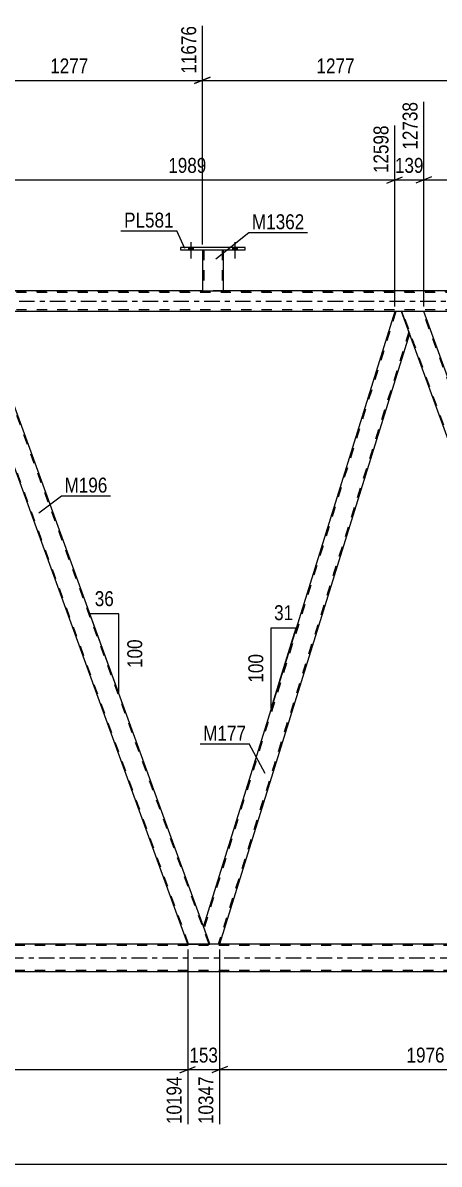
# Model space of a CAD drawing. Header units: millimetres. Extents: x -74 to 767, y -429 to 165.
# Drawn here: x 422.5 to 502.4, y -165.4 to 53.3 of the extents above; entities that cross this region are included whole.
import ezdxf

# ---------------------------------------------------------------- set-up
doc = ezdxf.new("R2010")
doc.units = ezdxf.units.MM
doc.linetypes.add('DXK_LINE_DOT2', pattern=[3.9198, 1.9599, -1.9599])
doc.linetypes.add('DXK_LINE_DOT3', pattern=[5.9187, 2.979, -0.9799, 0.9799, -0.9799])
doc.styles.add('Arial Narrow', font='ARIALN.TTF', dxfattribs={"height": 0.2})

# ---------------------------------------------------------------- blocks, each defined once
blk = doc.blocks.new('Part-814185593-3914 - 3674')
at = {"color": 7, "linetype": 'DXK_LINE_DOT2'}
for p, q in [((650.21, -123.46), (47.18, -123.46)), ((650.21, -128.26), (46.4, -128.26))]:
    blk.add_line(p, q, dxfattribs=at)
at = {"color": 2, "linetype": 'Continuous'}
for p, q in [((534.81, -123.22), (379.74, -123.22)), ((534.81, -128.5), (379.74, -128.5))]:
    blk.add_line(p, q, dxfattribs=at)
at = {"color": 7, "linetype": 'DXK_LINE_DOT3'}
blk.add_line((46.79, -125.86), (650.21, -125.86), dxfattribs=at)
blk = doc.blocks.new('Bolt-814185593-4130 - 3674')
at = {"linetype": 'Continuous'}
for points in [[(454.31, 9.84), (455.19, 9.84), (455.19, 10.32), (454.31, 10.32)], [(462.71, 9.84), (463.59, 9.84), (463.59, 10.32), (462.71, 10.32)]]:
    blk.add_hatch(color=1, dxfattribs=at).paths.add_polyline_path(points)
at = {"color": 1, "linetype": 'Continuous'}
for p, q in [((454.75, 11.32), (454.75, 8.2)), ((463.15, 11.32), (463.15, 8.2)), ((454.31, 10.32), (454.31, 9.84)), ((455.19, 10.32), (455.19, 9.84)), ((462.71, 10.32), (462.71, 9.84)), ((463.59, 10.32), (463.59, 9.84))]:
    blk.add_line(p, q, dxfattribs=at)
blk = doc.blocks.new('Part-814185593-3864 - 3674')
at = {"color": 2, "linetype": 'Continuous'}
for p, q in [((414.27, -2), (410.02, -2)), ((457.15, -119.8), (414.27, -2)), ((454.14, -123.22), (411.55, -6.2))]:
    blk.add_line(p, q, dxfattribs=at)
at = {"color": 7, "linetype": 'DXK_LINE_DOT2'}
for p, q in [((410.02, -2), (411.55, -6.2)), ((454.31, -123.22), (410.19, -2)), ((458.22, -123.22), (414.1, -2)), ((458.39, -123.22), (457.15, -119.8)), ((454.14, -123.22), (458.39, -123.22))]:
    blk.add_line(p, q, dxfattribs=at)
blk = doc.blocks.new('Part-814185593-3885 - 3674')
at = {"color": 7, "linetype": 'DXK_LINE_DOT2'}
for p, q in [((638.81, 1.68), (25.23, 1.68)), ((64.39, 2), (638.81, 2)), ((460.95, 2), (456.95, 2)), ((638.81, -1.68), (25.23, -1.68)), ((499.41, -2), (493.83, -2))]:
    blk.add_line(p, q, dxfattribs=at)
at = {"color": 7, "linetype": 'DXK_LINE_DOT3'}
blk.add_line((25.23, 0), (638.81, 0), dxfattribs=at)
at = {"color": 2, "linetype": 'Continuous'}
for p, q in [((456.95, 2), (409.87, 2)), ((508.03, 2), (460.95, 2)), ((493.83, -2), (414.27, -2)), ((578.97, -2), (499.41, -2))]:
    blk.add_line(p, q, dxfattribs=at)
blk = doc.blocks.new('Part-814185593-3939 - 3674')
at = {"color": 2, "linetype": 'Continuous'}
for p, q in [((493.83, -2), (457.13, -119.75)), ((495.15, -2), (493.83, -2)), ((496.68, -6.2), (495.15, -2)), ((496.7, -6.25), (460.24, -123.22)), ((458.39, -123.22), (457.15, -119.8))]:
    blk.add_line(p, q, dxfattribs=at)
at = {"color": 7, "linetype": 'DXK_LINE_DOT2'}
for p, q in [((494.08, -2), (457.27, -120.12)), ((496.56, -5.88), (459.99, -123.22)), ((496.7, -6.25), (496.68, -6.2)), ((496.7, -6.25), (496.68, -6.2)), ((457.13, -119.75), (457.15, -119.8)), ((460.24, -123.22), (458.39, -123.22))]:
    blk.add_line(p, q, dxfattribs=at)
blk = doc.blocks.new('Part-814185593-3959 - 3674')
at = {"color": 2, "linetype": 'Continuous'}
for p, q in [((499.41, -2), (495.15, -2)), ((541.77, -118.4), (499.41, -2)), ((537.52, -118.4), (496.68, -6.2))]:
    blk.add_line(p, q, dxfattribs=at)
at = {"color": 7, "linetype": 'DXK_LINE_DOT2'}
for p, q in [((495.15, -2), (496.68, -6.2)), ((539.44, -123.22), (495.32, -2)), ((543.36, -123.22), (499.24, -2)), ((539.27, -123.22), (537.52, -118.4)), ((543.53, -123.22), (541.77, -118.4)), ((543.53, -123.22), (539.27, -123.22))]:
    blk.add_line(p, q, dxfattribs=at)
blk = doc.blocks.new('Part-814185593-4017 - 3674')
at = {"color": 2, "linetype": 'Continuous'}
for p, q in [((456.95, 9.84), (456.95, 2)), ((460.95, 9.84), (460.95, 2)), ((456.95, 2), (460.95, 2))]:
    blk.add_line(p, q, dxfattribs=at)
at = {"color": 7, "linetype": 'DXK_LINE_DOT2'}
for p, q in [((456.95, 9.84), (460.95, 9.84)), ((456.95, 9.84), (456.95, 9.84)), ((456.95, 9.84), (456.95, 9.84)), ((457.19, 9.84), (457.19, 2)), ((460.71, 9.84), (460.71, 2)), ((460.95, 9.84), (460.95, 9.84)), ((460.95, 9.84), (460.95, 9.84)), ((460.65, 2), (460.69, 2)), ((460.65, 2), (460.69, 2)), ((460.69, 2), (460.71, 2)), ((460.69, 2), (460.71, 2))]:
    blk.add_line(p, q, dxfattribs=at)
blk = doc.blocks.new('Part-814185593-4022 - 3674')
at = {"color": 2, "linetype": 'Continuous'}
for p, q in [((452.75, 10.32), (452.75, 9.84)), ((465.15, 10.32), (452.75, 10.32)), ((452.75, 9.84), (465.15, 9.84)), ((465.15, 9.84), (465.15, 10.32))]:
    blk.add_line(p, q, dxfattribs=at)
blk = doc.blocks.new('Bolt-814185593-4131 - 3674')
at = {"linetype": 'Continuous'}
for points in [[(454.31, 9.84), (455.19, 9.84), (455.19, 10.32), (454.31, 10.32)], [(462.71, 9.84), (463.59, 9.84), (463.59, 10.32), (462.71, 10.32)]]:
    blk.add_hatch(color=1, dxfattribs=at).paths.add_polyline_path(points)
at = {"color": 1, "linetype": 'Continuous'}
for p, q in [((454.75, 11.32), (454.75, 8.2)), ((463.15, 11.32), (463.15, 8.2)), ((454.31, 10.32), (454.31, 9.84)), ((455.19, 10.32), (455.19, 9.84)), ((462.71, 10.32), (462.71, 9.84)), ((463.59, 10.32), (463.59, 9.84))]:
    blk.add_line(p, q, dxfattribs=at)
blk = doc.blocks.new('StraightDimension-814185593-4655 - 3674')
at = {"color": 7, "linetype": 'Continuous'}
for p, q in [((454.14, -124.22), (454.14, -157.69)), ((460.24, -124.22), (460.24, -157.69)), ((452.64, -147.85), (455.64, -146.65)), ((454.14, -147.25), (460.24, -147.25)), ((461.74, -146.65), (458.74, -147.85))]:
    blk.add_line(p, q, dxfattribs=at)
at = {"color": 0}
blk.add_wipeout([(460.53, -146.5), (460.53, -142.3), (453.85, -142.3), (453.85, -146.5)], dxfattribs=at)
at = {"color": 0, "linetype": 'Continuous'}
blk.add_wipeout([(459.64, -147.95), (455.44, -147.95), (455.44, -158.29), (459.64, -158.29)], dxfattribs=at)
at = {"color": 3, "style": 'Arial Narrow'}
blk.add_text('153', height=2.863, dxfattribs=at).set_placement((454.45, -145.9))
at = {"color": 3, "linetype": 'Continuous', "style": 'Arial Narrow'}
blk.add_text('10347', height=2.863, rotation=90.0002, dxfattribs=at).set_placement((459.04, -157.69))
blk = doc.blocks.new('StraightDimension-814185593-4636 - 3674')
at = {"color": 7, "linetype": 'Continuous'}
for p, q in [((375.1, -124.22), (375.1, -155.86)), ((454.14, -124.22), (454.14, -157.69)), ((376.6, -146.65), (373.6, -147.85)), ((375.1, -147.25), (454.14, -147.25)), ((452.64, -147.85), (455.64, -146.65))]:
    blk.add_line(p, q, dxfattribs=at)
at = {"color": 0}
blk.add_wipeout([(418.88, -146.5), (418.88, -142.3), (410.36, -142.3), (410.36, -146.5)], dxfattribs=at)
at = {"color": 0, "linetype": 'Continuous'}
blk.add_wipeout([(453.54, -147.95), (449.34, -147.95), (449.34, -158.29), (453.54, -158.29)], dxfattribs=at)
at = {"color": 3, "style": 'Arial Narrow'}
blk.add_text('1976', height=2.863, dxfattribs=at).set_placement((410.96, -145.9))
at = {"color": 3, "linetype": 'Continuous', "style": 'Arial Narrow'}
blk.add_text('10194', height=2.863, rotation=90.0002, dxfattribs=at).set_placement((452.94, -157.69))
blk = doc.blocks.new('StraightDimension-814185593-4796 - 3674')
at = {"color": 7, "linetype": 'Continuous'}
for p, q in [((499.41, -1), (499.41, 38.18)), ((493.83, -1), (493.83, 33.68)), ((492.33, 22.64), (495.33, 23.84)), ((493.83, 23.24), (499.41, 23.24)), ((500.91, 23.84), (497.91, 22.64))]:
    blk.add_line(p, q, dxfattribs=at)
at = {"color": 0}
blk.add_wipeout([(499.96, 23.99), (499.96, 28.19), (493.28, 28.19), (493.28, 23.99)], dxfattribs=at)
at = {"color": 0, "linetype": 'Continuous'}
blk.add_wipeout([(498.81, 38.78), (494.61, 38.78), (494.61, 28.44), (498.81, 28.44)], dxfattribs=at)
at = {"color": 3, "linetype": 'Continuous', "style": 'Arial Narrow'}
blk.add_text('12738', height=2.863, rotation=90.0002, dxfattribs=at).set_placement((498.21, 29.04))
at = {"color": 3, "style": 'Arial Narrow'}
blk.add_text('139', height=2.863, dxfattribs=at).set_placement((493.88, 24.59))
blk = doc.blocks.new('StraightDimension-814185593-8902 - 3674')
at = {"color": 7, "linetype": 'Continuous'}
for p, q in [((405.87, 10.84), (405.87, 52.74)), ((456.95, 10.84), (456.95, 52.74)), ((407.37, 42.9), (404.37, 41.7)), ((405.87, 42.3), (456.95, 42.3)), ((455.45, 41.7), (458.45, 42.9))]:
    blk.add_line(p, q, dxfattribs=at)
at = {"color": 0, "linetype": 'Continuous'}
blk.add_wipeout([(456.35, 53.34), (452.15, 53.34), (452.15, 43), (456.35, 43)], dxfattribs=at)
at = {"color": 0}
blk.add_wipeout([(435.67, 43.05), (435.67, 47.25), (427.15, 47.25), (427.15, 43.05)], dxfattribs=at)
at = {"color": 3, "linetype": 'Continuous', "style": 'Arial Narrow'}
blk.add_text('11676', height=2.863, rotation=90.0002, dxfattribs=at).set_placement((455.75, 43.6))
at = {"color": 3, "style": 'Arial Narrow'}
blk.add_text('1277', height=2.863, dxfattribs=at).set_placement((427.75, 43.65))
blk = doc.blocks.new('StraightDimension-814185593-4674 - 3674')
at = {"color": 7, "linetype": 'Continuous'}
for p, q in [((460.24, -124.22), (460.24, -157.69)), ((539.27, -124.22), (539.27, -157.69)), ((461.74, -146.65), (458.74, -147.85)), ((460.24, -147.25), (539.27, -147.25)), ((537.77, -147.85), (540.77, -146.65))]:
    blk.add_line(p, q, dxfattribs=at)
at = {"color": 0}
blk.add_wipeout([(504.01, -146.5), (504.01, -142.3), (495.5, -142.3), (495.5, -146.5)], dxfattribs=at)
at = {"color": 0, "linetype": 'Continuous'}
blk.add_wipeout([(538.67, -147.95), (534.47, -147.95), (534.47, -158.29), (538.67, -158.29)], dxfattribs=at)
at = {"color": 3, "style": 'Arial Narrow'}
blk.add_text('1976', height=2.863, dxfattribs=at).set_placement((496.1, -145.9))
at = {"color": 3, "linetype": 'Continuous', "style": 'Arial Narrow'}
blk.add_text('12323', height=2.863, rotation=90.0002, dxfattribs=at).set_placement((538.07, -157.69))
blk = doc.blocks.new('StraightDimension-814185593-4815 - 3674')
at = {"color": 7, "linetype": 'Continuous'}
for p, q in [((414.27, -1), (414.27, 38.18)), ((493.83, -1), (493.83, 33.68)), ((415.77, 23.84), (412.77, 22.64)), ((414.27, 23.24), (493.83, 23.24)), ((492.33, 22.64), (495.33, 23.84))]:
    blk.add_line(p, q, dxfattribs=at)
at = {"color": 0, "linetype": 'Continuous'}
blk.add_wipeout([(493.23, 34.28), (489.03, 34.28), (489.03, 23.94), (493.23, 23.94)], dxfattribs=at)
at = {"color": 0}
blk.add_wipeout([(458.31, 23.99), (458.31, 28.19), (449.8, 28.19), (449.8, 23.99)], dxfattribs=at)
at = {"color": 3, "linetype": 'Continuous', "style": 'Arial Narrow'}
blk.add_text('12598', height=2.863, rotation=90.0002, dxfattribs=at).set_placement((492.63, 24.54))
at = {"color": 3, "style": 'Arial Narrow'}
blk.add_text('1989', height=2.863, dxfattribs=at).set_placement((450.4, 24.59))
blk = doc.blocks.new('StraightDimension-814185593-4713 - 3674')
at = {"color": 7, "linetype": 'Continuous'}
blk.add_line((-0.64, -165.37), (661.07, -165.37), dxfattribs=at)
blk = doc.blocks.new('StraightDimension-814185593-4777 - 3674')
at = {"color": 7, "linetype": 'Continuous'}
for p, q in [((499.41, -1), (499.41, 38.18)), ((578.97, -1), (578.97, 33.68)), ((500.91, 23.84), (497.91, 22.64)), ((499.41, 23.24), (578.97, 23.24)), ((577.47, 22.64), (580.47, 23.84))]:
    blk.add_line(p, q, dxfattribs=at)
at = {"color": 0, "linetype": 'Continuous'}
blk.add_wipeout([(578.37, 34.28), (574.17, 34.28), (574.17, 23.94), (578.37, 23.94)], dxfattribs=at)
at = {"color": 0}
blk.add_wipeout([(543.44, 23.99), (543.44, 28.19), (534.93, 28.19), (534.93, 23.99)], dxfattribs=at)
at = {"color": 3, "linetype": 'Continuous', "style": 'Arial Narrow'}
blk.add_text('14727', height=2.863, rotation=90.0002, dxfattribs=at).set_placement((577.77, 24.54))
at = {"color": 3, "style": 'Arial Narrow'}
blk.add_text('1989', height=2.863, dxfattribs=at).set_placement((535.53, 24.59))
blk = doc.blocks.new('StraightDimension-814185593-8901 - 3674')
at = {"color": 7, "linetype": 'Continuous'}
for p, q in [((456.95, 10.84), (456.95, 52.74)), ((508.03, 10.84), (508.03, 52.74)), ((458.45, 42.9), (455.45, 41.7)), ((456.95, 42.3), (508.03, 42.3)), ((506.53, 41.7), (509.53, 42.9))]:
    blk.add_line(p, q, dxfattribs=at)
at = {"color": 0, "linetype": 'Continuous'}
blk.add_wipeout([(507.43, 53.34), (503.23, 53.34), (503.23, 43), (507.43, 43)], dxfattribs=at)
at = {"color": 0}
blk.add_wipeout([(486.75, 43.05), (486.75, 47.25), (478.23, 47.25), (478.23, 43.05)], dxfattribs=at)
at = {"color": 3, "linetype": 'Continuous', "style": 'Arial Narrow'}
blk.add_text('12953', height=2.863, rotation=90.0002, dxfattribs=at).set_placement((506.83, 43.6))
at = {"color": 3, "style": 'Arial Narrow'}
blk.add_text('1277', height=2.863, dxfattribs=at).set_placement((478.83, 43.65))
blk = doc.blocks.new('AngleDimension-814185593-9864 - 3674')
at = {"color": 7, "linetype": 'Continuous'}
for p, q in [((438.92, -69.72), (435.36, -59.93)), ((440.9, -59.93), (435.36, -59.93)), ((440.9, -75.16), (435.36, -59.93)), ((440.9, -75.16), (440.9, -59.93))]:
    blk.add_line(p, q, dxfattribs=at)
at = {"color": 0}
for points in [[(440.56, -59.03), (440.56, -54.83), (435.7, -54.83), (435.7, -59.03)], [(446, -64.2), (441.8, -64.2), (441.8, -70.89), (446, -70.89)]]:
    blk.add_wipeout(points, dxfattribs=at)
at = {"color": 3, "style": 'Arial Narrow'}
blk.add_text('36', height=2.863, dxfattribs=at).set_placement((436.3, -58.43))
blk.add_text('100', height=2.863, rotation=90.0002, dxfattribs=at).set_placement((445.4, -70.29))
blk = doc.blocks.new('AngleDimension-814185593-9878 - 3674')
at = {"color": 7, "linetype": 'Continuous'}
for p, q in [((470.12, -62.62), (474.94, -62.62)), ((470.12, -78.08), (474.94, -62.62)), ((470.12, -78.08), (470.12, -62.62)), ((471.67, -73.09), (474.94, -62.62))]:
    blk.add_line(p, q, dxfattribs=at)
at = {"color": 0}
for points in [[(474.96, -61.72), (474.96, -57.52), (470.1, -57.52), (470.1, -61.72)], [(469.22, -67.01), (465.02, -67.01), (465.02, -73.69), (469.22, -73.69)]]:
    blk.add_wipeout(points, dxfattribs=at)
at = {"color": 3, "style": 'Arial Narrow'}
blk.add_text('31', height=2.863, dxfattribs=at).set_placement((470.7, -61.12))
blk.add_text('100', height=2.863, rotation=90.0002, dxfattribs=at).set_placement((468.62, -73.09))
blk = doc.blocks.new('Mark-814185593-3860 - 3674')
at = {"color": 0}
blk.add_wipeout([(438.72, -36.68), (438.72, -33.68), (430.5, -33.68), (430.5, -36.68)], dxfattribs=at)
blk.add_wipeout([(438.72, -36.68), (438.72, -33.68), (430.5, -33.68), (430.5, -36.68)], dxfattribs=at)
at = {"color": 30, "linetype": 'Continuous'}
for p, q in [((425.57, -40.55), (429.9, -37.28)), ((429.9, -37.28), (439.32, -37.28))]:
    blk.add_line(p, q, dxfattribs=at)
at = {"color": 3, "style": 'Arial Narrow'}
blk.add_text('M196', height=2.863, dxfattribs=at).set_placement((430.5, -36.68))
blk = doc.blocks.new('Mark-814185593-3935 - 3674')
at = {"color": 0}
blk.add_wipeout([(465.32, -84.23), (465.32, -81.23), (457.1, -81.23), (457.1, -84.23)], dxfattribs=at)
blk.add_wipeout([(465.32, -84.23), (465.32, -81.23), (457.1, -81.23), (457.1, -84.23)], dxfattribs=at)
at = {"color": 30, "linetype": 'Continuous'}
for p in [(456.5, -84.83), (469, -90.5)]:
    blk.add_line(p, (465.92, -84.83), dxfattribs=at)
at = {"color": 3, "style": 'Arial Narrow'}
blk.add_text('M177', height=2.863, dxfattribs=at).set_placement((457.1, -84.23))
blk = doc.blocks.new('Mark-814185593-4013 - 3674')
at = {"color": 0}
blk.add_wipeout([(476.5, 13.79), (476.5, 16.79), (466.45, 16.79), (466.45, 13.79)], dxfattribs=at)
blk.add_wipeout([(476.5, 13.79), (476.5, 16.79), (466.45, 16.79), (466.45, 13.79)], dxfattribs=at)
at = {"color": 30, "linetype": 'Continuous'}
for p, q in [((459.53, 8.14), (465.85, 13.19)), ((465.85, 13.19), (477.1, 13.19))]:
    blk.add_line(p, q, dxfattribs=at)
at = {"color": 3, "style": 'Arial Narrow'}
blk.add_text('M1362', height=2.863, dxfattribs=at).set_placement((466.45, 13.79))
blk = doc.blocks.new('Mark-814185593-4018 - 3674')
at = {"color": 0}
blk.add_wipeout([(451.43, 14.1), (451.43, 17.1), (441.93, 17.1), (441.93, 14.1)], dxfattribs=at)
blk.add_wipeout([(451.43, 14.1), (451.43, 17.1), (441.93, 17.1), (441.93, 14.1)], dxfattribs=at)
at = {"color": 30, "linetype": 'Continuous'}
for p in [(441.33, 13.5), (453.58, 10.12)]:
    blk.add_line(p, (452.03, 13.5), dxfattribs=at)
at = {"color": 3, "style": 'Arial Narrow'}
blk.add_text('PL581', height=2.863, dxfattribs=at).set_placement((441.93, 14.1))

msp = doc.modelspace()

# ---------------------------------------------------------------- block references
for name in ['Bolt-814185593-4130 - 3674', 'Bolt-814185593-4131 - 3674', 'Part-814185593-4022 - 3674', 'Part-814185593-4017 - 3674', 'Part-814185593-3885 - 3674', 'Part-814185593-3864 - 3674', 'Part-814185593-3939 - 3674', 'Part-814185593-3959 - 3674', 'Part-814185593-3914 - 3674']:
    msp.add_blockref(name, (0, 0))

# ---------------------------------------------------------------- next in the draw order: block references
for name in ['StraightDimension-814185593-8902 - 3674', 'StraightDimension-814185593-4796 - 3674', 'StraightDimension-814185593-4655 - 3674']:
    msp.add_blockref(name, (0, 0))

# ---------------------------------------------------------------- next in the draw order: block references
for name in ['StraightDimension-814185593-4815 - 3674', 'StraightDimension-814185593-4777 - 3674', 'StraightDimension-814185593-4636 - 3674', 'StraightDimension-814185593-4674 - 3674']:
    msp.add_blockref(name, (0, 0))

# ---------------------------------------------------------------- next in the draw order: block references
for name in ['StraightDimension-814185593-8901 - 3674', 'Mark-814185593-4018 - 3674', 'StraightDimension-814185593-4713 - 3674']:
    msp.add_blockref(name, (0, 0))

# ---------------------------------------------------------------- next in the draw order: block references
for name in ['Mark-814185593-4013 - 3674', 'Mark-814185593-3860 - 3674', 'AngleDimension-814185593-9864 - 3674', 'AngleDimension-814185593-9878 - 3674', 'Mark-814185593-3935 - 3674']:
    msp.add_blockref(name, (0, 0))

doc.saveas('drawing.dxf')
